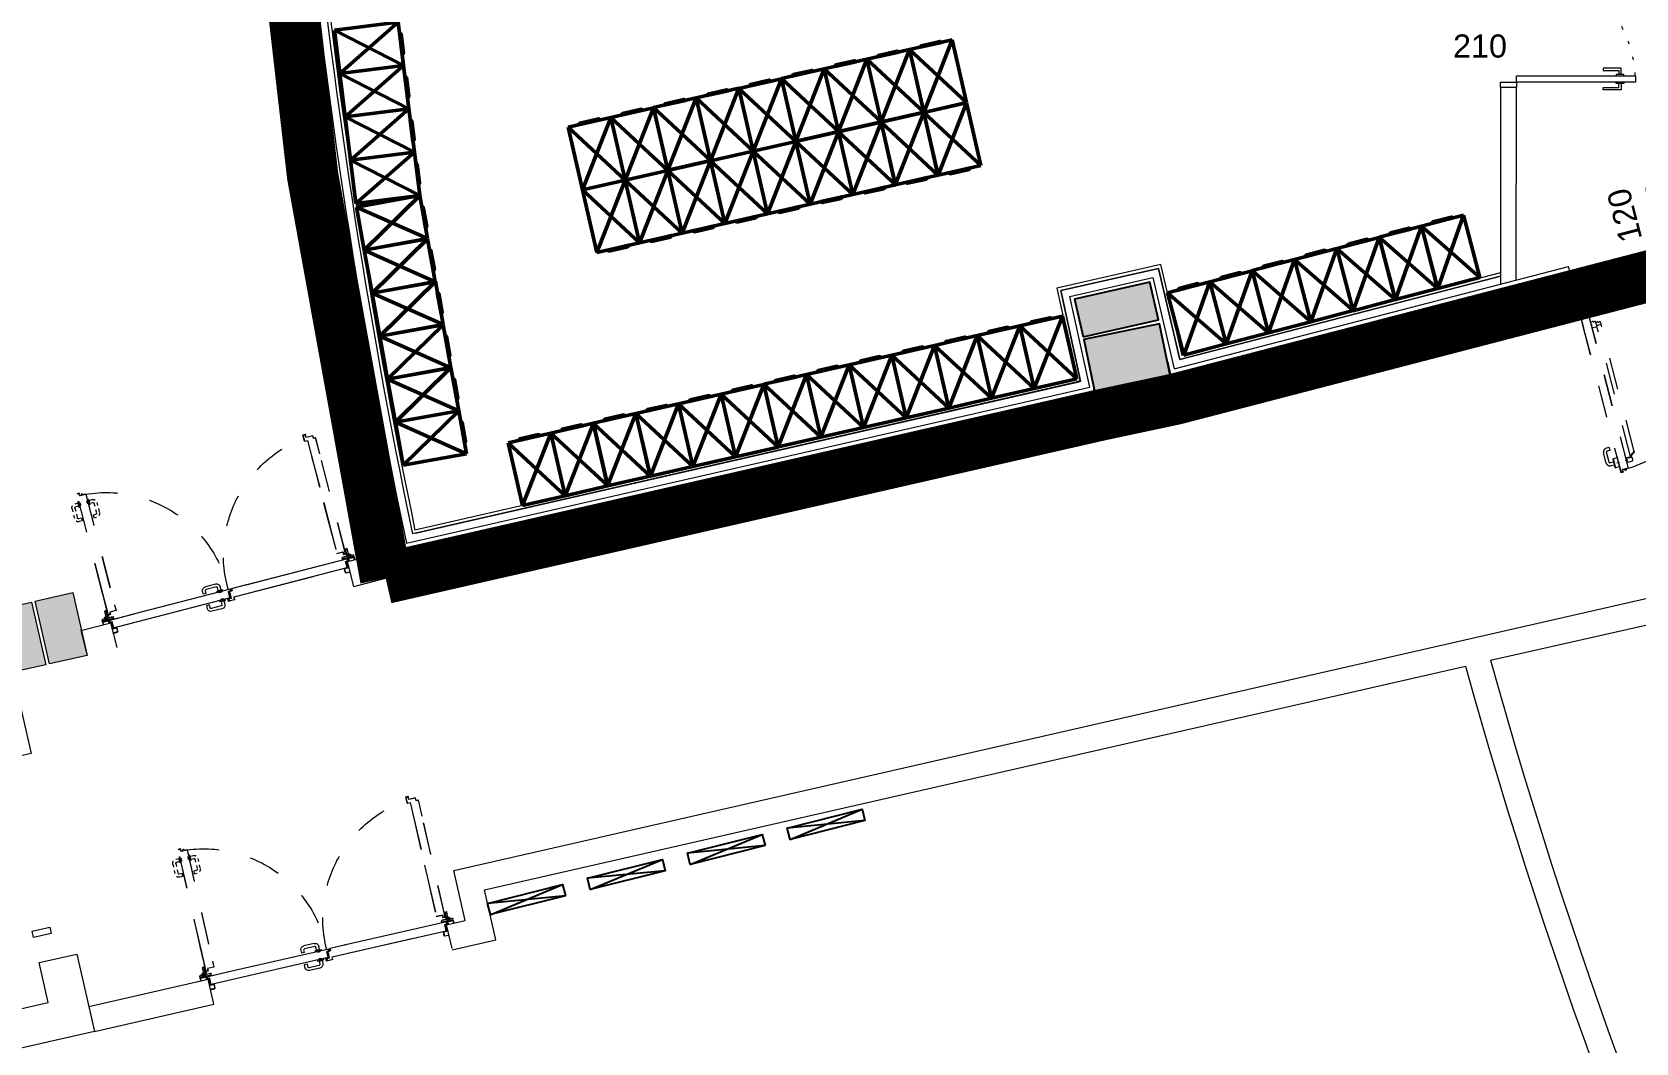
# Model space of a CAD drawing. Header units: centimetres. Extents: x 139057 to 200038, y 34824 to 80516.
# Drawn here: x 165506 to 166753, y 51335 to 52121 of the extents above; entities that cross this region are included whole.
import ezdxf

# ---------------------------------------------------------------- set-up
doc = ezdxf.new("R2010")
doc.units = ezdxf.units.CM
doc.header["$LTSCALE"] = 100
for name, pattern in [('HIDDEN', [0.5, 0.25, -0.25]), ('HIDDEN4', [0.125, 0.025, -0.1]), ('TRATTEGGIATA', [0.75, 0.5, -0.25]), ('TRATTO-PUNTO', [1, 0.5, -0.25, 0, -0.25])]:
    doc.linetypes.add(name, pattern=pattern)
doc.layers.get('0').update_dxf_attribs({"lineweight": 0})
for name, color, linetype, lineweight in [('410_STRUTTURE_001-AM_0', 7, 'Continuous', 0), ('430_TAVOLATI_001-AM_0', 3, 'Continuous', 0), ('439_TESTI_SERRAMENTI_001-AM_0', 11, 'Continuous', 0), ('441_SERRAMENTI_001-AM_0', 1, 'Continuous', 0), ('448_RAMPE_SCALE_ASCENS_001-AM_0', 216, 'Continuous', 0), ('560_LAY_OUT_ARREDI_001-AM_0', 150, 'Continuous', 50), ('660_LAY_OUT_ARREDI_001-AM_0', 150, 'Continuous', 50)]:
    doc.layers.add(name, color=color, linetype=linetype, lineweight=lineweight)
for name, color, linetype in [('_s_09_Perimetro_proprietà', 40, 'Continuous'), ('A-CAVEDI', 1, 'Continuous'), ('A-GRAFICA', 253, 'Continuous'), ('CN_010_STRUTTURA_PT_Pilastri', 7, 'Continuous'), ('CN_050_MURI_PT_Muri esistenti', 7, 'Continuous'), ('CN_050_MURI_PT_Pareti in cartongesso', 7, 'Continuous')]:
    doc.layers.add(name, color=color, linetype=linetype)
doc.styles.add('GENERATED_STYLE_1', font='arial.ttf')
doc.styles.get("Standard").update_dxf_attribs({"font": 'arial.ttf'})

# ---------------------------------------------------------------- blocks, each defined once
blk = doc.blocks.new('COPRITESTA1C')
for p, q in [((0, 0), (0, -10)), ((0, 0), (21, 0)), ((21, 0), (21, -15)), ((-1, -10), (-1, -20)), ((-1, -10), (0, -10)), ((-1, -20), (16, -20))]:
    blk.add_line(p, q)
at = {"linetype": 'TRATTEGGIATA', "ltscale": 10}
for p, q in [((19.5, 0), (19.5, -15)), ((-1, -18.5), (16, -18.5))]:
    blk.add_line(p, q, dxfattribs=at)
blk.add_arc((16, -15), 3.5, 270, 0, dxfattribs=at)
blk.add_arc((16, -15), 5, 270, 0)
blk = doc.blocks.new('COPRITESTA2C')
for p, q in [((0, 0), (44, 0)), ((0, 0), (0, -10)), ((44, 0), (44, -15)), ((-1, -10), (-1, -20)), ((-1, -10), (0, -10)), ((-1, -20), (39, -20))]:
    blk.add_line(p, q)
at = {"linetype": 'TRATTEGGIATA', "ltscale": 10}
for p, q in [((42.5, 0), (42.5, -15)), ((-1, -18.5), (39, -18.5))]:
    blk.add_line(p, q, dxfattribs=at)
blk.add_arc((39, -15), 5, 270, 0)
blk.add_arc((39, -15), 3.5, 270, 0, dxfattribs=at)
blk = doc.blocks.new('M09.2af_190')
at = {"linetype": 'Continuous', "ltscale": 10}
for p, q in [((-12, 0), (6, 0)), ((5, 84), (33, 84)), ((5, 82), (5, 84)), ((33, 82), (5, 82)), ((5, 6), (5, 47)), ((7, 2), (5, 5)), ((6, 47), (6, 6)), ((7, 6), (8, 3)), ((8, 50), (33, 50)), ((33, 48), (8, 48)), ((59, 45), (12, 45)), ((12, 45), (12, -4)), ((12, 45), (12, -4)), ((59, 45), (12, 45)), ((59, 45), (13, 45)), ((13, 45), (13, -5)), ((13, 45), (13, -5)), ((59, 45), (13, 45)), ((35, 51), (35, 80)), ((36, 80), (36, 51)), ((947, 45), (48, 45)), ((947, 45), (48, 45)), ((947, 45), (49, 45)), ((947, 45), (49, 45)), ((979, 68), (927, 68)), ((927, 68), (927, 48)), ((934, 48), (927, 48)), ((978, 68), (928, 68)), ((928, 68), (928, 49)), ((933, 49), (928, 49)), ((934, 54), (933, 54)), ((933, 54), (933, 49)), ((935, 62), (934, 62)), ((934, 50), (934, 62)), ((934, 54), (934, 48)), ((954, 50), (934, 50)), ((935, 51), (935, 62)), ((954, 51), (935, 51)), ((947, 45), (947, -5)), ((947, 45), (947, -4)), ((947, 45), (947, -4)), ((947, 45), (947, -5)), ((954, 20), (954, 51)), ((954, 21), (954, 50)), ((954, -3), (954, 14)), ((954, -3), (954, 14)), ((978, 68), (978, 45)), ((978, 45), (1614, 45)), ((979, 68), (979, 45)), ((979, 45), (1614, 45)), ((1104, 45), (1888, 45)), ((1104, 45), (1887, 45)), ((1864, 80), (1864, 51)), ((1865, 51), (1865, 80)), ((1895, 84), (1867, 84)), ((1867, 82), (1895, 82)), ((1867, 82), (1895, 82)), ((1892, 50), (1867, 50)), ((1867, 48), (1892, 48)), ((1887, 45), (1887, -5)), ((1888, 45), (1888, -4)), ((1894, 6), (1892, 3)), ((1893, 2), (1895, 5)), ((1894, 47), (1894, 6)), ((1912, 0), (1894, 0)), ((1895, 82), (1895, 84)), ((1895, 6), (1895, 47)), ((-59, -19), (-59, 0)), ((-59, 0), (-57, 0)), ((-57, 0), (-57, -19)), ((-56, -20), (-17, -20)), ((-17, -21), (-56, -21)), ((-15, -19), (-15, -3)), ((-14, -19), (-14, -3)), ((6, -2), (-12, -2)), ((-8, -3), (-8, -21)), ((-8, -3), (8, -3)), ((-8, -3), (8, -3)), ((-8, -3), (-8, -21)), ((-8, -21), (194, -21)), ((-8, -21), (194, -21)), ((-7, -4), (-7, -21)), ((-7, -4), (8, -4)), ((-7, -4), (8, -4)), ((-7, -4), (-7, -21)), ((-7, -21), (193, -21)), ((-7, -21), (193, -21)), ((-5, -4), (-5, -20)), ((12, -4), (-5, -4)), ((12, -4), (-5, -4)), ((-5, -4), (-5, -20)), ((-4, -20), (-5, -20)), ((-4, -20), (-5, -20)), ((-4, -5), (-4, -20)), ((13, -5), (-4, -5)), ((13, -5), (-4, -5)), ((-4, -5), (-4, -20)), ((8, -3), (8, -4)), ((8, -3), (8, -4)), ((159, -21), (967, -21)), ((159, -21), (967, -21)), ((159, -21), (967, -21)), ((159, -21), (967, -21)), ((964, -4), (947, -4)), ((964, -4), (947, -4)), ((964, -5), (947, -5)), ((964, -5), (947, -5)), ((952, -3), (967, -3)), ((952, -3), (952, -4)), ((952, -3), (952, -4)), ((952, -3), (967, -3)), ((952, -4), (967, -4)), ((952, -4), (967, -4)), ((975, -3), (954, -3)), ((974, -3), (954, -3)), ((964, -4), (964, -20)), ((964, -4), (964, -20)), ((964, -5), (964, -20)), ((964, -5), (964, -20)), ((964, -20), (964, -20)), ((964, -20), (964, -20)), ((967, -3), (967, -21)), ((967, -3), (967, -21)), ((967, -4), (967, -21)), ((967, -4), (967, -21)), ((974, -21), (974, -3)), ((1104, -21), (974, -21)), ((975, -21), (975, -3)), ((1103, -21), (975, -21)), ((1907, -21), (1089, -21)), ((1908, -21), (1090, -21)), ((1887, -5), (1904, -5)), ((1888, -4), (1905, -4)), ((1908, -3), (1893, -3)), ((1893, -3), (1893, -4)), ((1907, -4), (1893, -4)), ((1894, -2), (1912, -2)), ((1904, -5), (1904, -20)), ((1905, -4), (1905, -20)), ((1907, -4), (1907, -21)), ((1908, -3), (1908, -21)), ((1914, -19), (1914, -3)), ((1915, -19), (1915, -3)), ((1956, -20), (1917, -20)), ((1917, -21), (1956, -21)), ((1959, 0), (1957, 0)), ((1957, 0), (1957, -19)), ((1959, -19), (1959, 0))]:
    blk.add_line(p, q, dxfattribs=at)
at = {"linetype": 'Continuous'}
for p, q in [((0, 0), (0, 2)), ((753, 58), (753, 81)), ((753, 58), (753, 81)), ((776, 58), (753, 58)), ((776, 58), (753, 58)), ((776, 58), (776, 81)), ((776, 58), (776, 81)), ((865, 111), (783, 111)), ((865, 111), (783, 111)), ((865, 88), (783, 88)), ((865, 88), (783, 88)), ((861, 45), (861, 52)), ((861, 45), (861, 52)), ((861, 45), (862, 45)), ((861, 45), (862, 45)), ((862, 45), (862, 52)), ((862, 45), (862, 52)), ((863, 54), (904, 54)), ((863, 54), (904, 54)), ((863, 53), (904, 53)), ((863, 53), (904, 53)), ((895, 47), (871, 47)), ((871, 47), (871, 46)), ((871, 47), (871, 46)), ((895, 47), (871, 47)), ((895, 46), (871, 46)), ((895, 46), (871, 46)), ((895, 45), (871, 45)), ((871, 45), (871, 44)), ((871, 45), (871, 44)), ((895, 45), (871, 45)), ((895, 44), (871, 44)), ((895, 44), (871, 44)), ((872, 56), (872, 81)), ((872, 56), (872, 81)), ((894, 44), (872, 44)), ((872, 44), (872, 43)), ((872, 44), (872, 43)), ((894, 44), (872, 44)), ((894, 43), (872, 43)), ((894, 43), (872, 43)), ((893, 55), (873, 55)), ((873, 55), (894, 55)), ((873, 55), (894, 55)), ((893, 55), (873, 55)), ((893, 42), (874, 42)), ((874, 42), (874, 40)), ((874, 42), (874, 40)), ((893, 42), (874, 42)), ((875, 55), (875, 42)), ((875, 55), (875, 42)), ((892, 39), (875, 39)), ((892, 39), (875, 39)), ((891, 55), (891, 42)), ((891, 55), (891, 42)), ((893, 42), (893, 40)), ((893, 42), (893, 40)), ((894, 44), (894, 43)), ((894, 44), (894, 43)), ((895, 56), (895, 81)), ((895, 56), (895, 81)), ((895, 47), (895, 46)), ((895, 47), (895, 46)), ((895, 45), (895, 44)), ((895, 45), (895, 44)), ((905, 45), (905, 52)), ((905, 45), (905, 52)), ((905, 45), (906, 45)), ((905, 45), (906, 45)), ((906, 45), (906, 52)), ((906, 45), (906, 52)), ((948, 31), (947, 31)), ((948, 31), (947, 31)), ((948, 7), (947, 7)), ((948, 7), (947, 7)), ((948, 31), (948, 7)), ((948, 31), (948, 31)), ((948, 31), (948, 31)), ((948, 31), (948, 7)), ((948, 27), (958, 17)), ((948, 27), (948, 27)), ((948, 27), (948, 27)), ((948, 27), (958, 17)), ((948, 17), (959, 17)), ((948, 17), (959, 17)), ((948, 14), (959, 14)), ((948, 14), (959, 14)), ((959, 17), (959, 14)), ((959, 17), (959, 14)), ((-24, -44), (-26, -44)), ((-25, -45), (-25, -42)), ((-25, -45), (-25, -42)), ((776, -34), (753, -34)), ((753, -34), (753, -57)), ((753, -34), (753, -57)), ((776, -34), (753, -34)), ((776, -34), (776, -57)), ((776, -34), (776, -57)), ((865, -64), (783, -64)), ((865, -64), (783, -64)), ((865, -87), (783, -87)), ((865, -87), (783, -87)), ((861, -21), (861, -28)), ((861, -21), (862, -21)), ((861, -21), (862, -21)), ((861, -21), (861, -28)), ((862, -21), (862, -28)), ((862, -21), (862, -28)), ((863, -29), (904, -29)), ((863, -29), (904, -29)), ((863, -30), (904, -30)), ((863, -30), (904, -30)), ((895, -20), (871, -20)), ((871, -21), (871, -20)), ((871, -21), (871, -20)), ((895, -20), (871, -20)), ((895, -21), (871, -21)), ((895, -21), (871, -21)), ((895, -22), (871, -22)), ((871, -23), (871, -22)), ((871, -23), (871, -22)), ((895, -22), (871, -22)), ((895, -23), (871, -23)), ((895, -23), (871, -23)), ((894, -19), (872, -19)), ((872, -20), (872, -19)), ((872, -20), (872, -19)), ((894, -19), (872, -19)), ((894, -20), (872, -20)), ((894, -20), (872, -20)), ((872, -32), (872, -57)), ((872, -32), (872, -57)), ((893, -31), (873, -31)), ((873, -31), (894, -31)), ((873, -31), (894, -31)), ((893, -31), (873, -31)), ((874, -19), (874, -16)), ((874, -19), (874, -16)), ((893, -19), (874, -19)), ((893, -19), (874, -19)), ((892, -15), (875, -15)), ((892, -15), (875, -15)), ((875, -31), (875, -19)), ((875, -31), (875, -19)), ((891, -31), (891, -19)), ((891, -31), (891, -19)), ((893, -19), (893, -16)), ((893, -19), (893, -16)), ((894, -20), (894, -19)), ((894, -20), (894, -19)), ((895, -21), (895, -20)), ((895, -21), (895, -20)), ((895, -23), (895, -22)), ((895, -23), (895, -22)), ((895, -32), (895, -57)), ((895, -32), (895, -57)), ((905, -21), (905, -28)), ((905, -21), (906, -21)), ((905, -21), (906, -21)), ((905, -21), (905, -28)), ((906, -21), (906, -28)), ((906, -21), (906, -28)), ((1924, -44), (1926, -44)), ((1925, -45), (1925, -42))]:
    blk.add_line(p, q, dxfattribs=at)
at = {"ltscale": 10}
for p, q in [((0, 1), (0, 0)), ((1900, 1), (1900, 0)), ((-1, 0), (0, 0))]:
    blk.add_line(p, q, dxfattribs=at)
at = {"linetype": 'TRATTO-PUNTO'}
for p, q in [((883, 35), (883, 55)), ((883, 35), (883, 55)), ((883, 35), (883, 55)), ((883, 35), (883, 55)), ((883, 38), (883, 53)), ((883, 38), (883, 53)), ((883, 38), (883, 53)), ((883, 38), (883, 53)), ((883, 38), (883, 53)), ((883, 38), (883, 53)), ((883, 38), (883, 53)), ((883, 38), (883, 53)), ((883, -31), (883, -11)), ((883, -31), (883, -11)), ((883, -31), (883, -11)), ((883, -31), (883, -11)), ((883, -14), (883, -29)), ((883, -14), (883, -29)), ((883, -14), (883, -29)), ((883, -14), (883, -29))]:
    blk.add_line(p, q, dxfattribs=at)
for p, q in [((947, 42), (947, -1)), ((947, 42), (947, -1)), ((-37, -22), (-55, -22)), ((-55, -25), (-55, -22)), ((-37, -25), (-55, -25)), ((-37, -25), (-53, -25)), ((-53, -25), (-53, -28)), ((-38, -28), (-53, -28)), ((-36, -32), (-38, -28)), ((-33, -32), (-36, -26)), ((-34, -31), (-36, -26)), ((-34, -31), (-36, -26)), ((-30, -31), (-33, -24)), ((-20, -31), (-16, -24)), ((-20, -31), (-16, -24)), ((-17, -32), (-14, -26)), ((-17, -34), (-14, -26)), ((-17, -32), (-14, -26)), ((-17, -32), (-14, -26)), ((-17, -34), (-14, -26)), ((-17, -32), (-14, -26)), ((-15, -36), (-11, -28)), ((-15, -36), (-11, -28)), ((-13, -22), (30, -22)), ((-13, -22), (30, -22)), ((-13, -25), (28, -25)), ((-13, -25), (30, -25)), ((-13, -25), (30, -25)), ((-13, -25), (28, -25)), ((-11, -28), (28, -28)), ((-11, -28), (28, -28)), ((28, -25), (28, -28)), ((28, -25), (28, -28)), ((30, -25), (30, -22)), ((30, -25), (30, -22)), ((1913, -22), (1870, -22)), ((1872, -25), (1872, -22)), ((1913, -25), (1872, -25)), ((1913, -25), (1872, -25)), ((1872, -25), (1872, -28)), ((1912, -28), (1872, -28)), ((1913, -49), (1906, -52)), ((1915, -51), (1907, -55)), ((1914, -51), (1907, -55)), ((1914, -52), (1907, -55)), ((1917, -53), (1910, -57)), ((1915, -36), (1912, -28)), ((1917, -32), (1914, -26)), ((1918, -34), (1914, -26)), ((1917, -32), (1914, -26)), ((1920, -31), (1917, -24)), ((1930, -31), (1934, -24)), ((1933, -32), (1936, -26)), ((1934, -31), (1936, -26)), ((1934, -31), (1936, -26)), ((1937, -22), (1956, -22)), ((1937, -25), (1956, -25)), ((1937, -25), (1954, -25)), ((1937, -32), (1939, -28)), ((1939, -28), (1954, -28)), ((1954, -25), (1954, -28)), ((1956, -25), (1956, -22))]:
    blk.add_line(p, q)
at = {"linetype": 'HIDDEN', "ltscale": 10}
for p, q in [((-17, -53), (-10, -57)), ((-15, -51), (-7, -55)), ((-14, -51), (-7, -55)), ((-13, -52), (-7, -55)), ((-12, -49), (-6, -52)), ((-10, -57), (-10, -97)), ((-7, -97), (-10, -97)), ((-7, -56), (-7, -97)), ((-6, -56), (-6, -99)), ((-6, -99), (-3, -99)), ((-3, -56), (-3, -99)), ((15, -61), (-3, -61)), ((-3, -61), (-3, -262)), ((14, -62), (-2, -62)), ((-2, -62), (-2, -262)), ((14, -64), (-1, -64)), ((-1, -64), (-1, -64)), ((14, -64), (-1, -64)), ((14, -62), (14, -76)), ((14, -81), (14, -64)), ((14, -82), (14, -64)), ((15, -76), (14, -76)), ((64, -81), (14, -81)), ((63, -82), (14, -82)), ((15, -61), (15, -76)), ((63, -128), (63, -82)), ((63, -1015), (63, -117)), ((64, -127), (64, -81)), ((64, -1016), (64, -117)), ((1836, -865), (1836, -81)), ((1836, -81), (1886, -81)), ((1837, -864), (1837, -82)), ((1837, -82), (1887, -82)), ((1885, -61), (1903, -61)), ((1885, -61), (1885, -76)), ((1885, -76), (1886, -76)), ((1886, -62), (1902, -62)), ((1886, -62), (1886, -76)), ((1886, -64), (1902, -64)), ((1886, -81), (1886, -64)), ((1887, -64), (1902, -64)), ((1887, -82), (1887, -64)), ((1902, -62), (1902, -879)), ((1903, -61), (1903, -879)), ((1904, -56), (1904, -99)), ((1907, -97), (1904, -97)), ((1907, -56), (1907, -97)), ((1907, -56), (1907, -97)), ((1907, -97), (1910, -97)), ((1910, -57), (1910, -97)), ((-3, -228), (-3, -1036)), ((-2, -227), (-2, -1035)), ((1836, -989), (1836, -355)), ((1837, -990), (1837, -355)), ((1902, -865), (1902, -993)), ((1903, -865), (1903, -994)), ((1813, -989), (1836, -989)), ((1813, -989), (1813, -1041)), ((1814, -990), (1837, -990)), ((1814, -990), (1814, -1041)), ((1902, -993), (1884, -993)), ((1884, -993), (1884, -1014)), ((1903, -994), (1885, -994)), ((1885, -994), (1885, -1015)), ((15, -1036), (-3, -1036)), ((14, -1035), (-2, -1035)), ((-1, -1033), (-1, -1032)), ((14, -1032), (-1, -1032)), ((14, -1033), (-1, -1033)), ((63, -1015), (14, -1015)), ((14, -1032), (14, -1015)), ((64, -1016), (14, -1016)), ((14, -1033), (14, -1016)), ((15, -1020), (14, -1020)), ((14, -1020), (14, -1035)), ((15, -1020), (15, -1036)), ((1813, -1041), (1833, -1041)), ((1814, -1041), (1833, -1041)), ((1832, -1034), (1820, -1034)), ((1831, -1034), (1820, -1034)), ((1820, -1034), (1820, -1034)), ((1828, -1034), (1833, -1034)), ((1828, -1034), (1828, -1035)), ((1828, -1035), (1833, -1035)), ((1831, -1014), (1831, -1034)), ((1884, -1014), (1831, -1014)), ((1885, -1015), (1832, -1015)), ((1832, -1015), (1832, -1034)), ((1833, -1034), (1833, -1041)), ((1833, -1035), (1833, -1041))]:
    blk.add_line(p, q, dxfattribs=at)
at = {"linetype": 'HIDDEN'}
for p, q in [((-69, -933), (-69, -852)), ((-46, -933), (-46, -852)), ((-16, -822), (-39, -822)), ((-16, -845), (-39, -845)), ((-16, -845), (-16, -822)), ((77, -822), (100, -822)), ((77, -845), (77, -822)), ((77, -845), (100, -845)), ((107, -933), (107, -852)), ((130, -933), (130, -852)), ((-13, -940), (-39, -940)), ((-13, -963), (-39, -963)), ((-13, -952), (7, -952)), ((-13, -952), (7, -952)), ((-12, -931), (-12, -972)), ((-12, -941), (-12, -962)), ((-12, -962), (-12, -942)), ((-12, -944), (0, -944)), ((-12, -960), (0, -960)), ((-11, -931), (-11, -972)), ((-3, -929), (-10, -929)), ((-3, -931), (-10, -931)), ((4, -952), (-10, -952)), ((5, -952), (-10, -952)), ((-3, -973), (-10, -973)), ((-3, -974), (-10, -974)), ((-4, -940), (-3, -940)), ((-4, -964), (-4, -940)), ((-4, -964), (-3, -964)), ((-3, -929), (-3, -931)), ((-3, -940), (-2, -940)), ((-3, -964), (-3, -940)), ((-3, -964), (-3, -940)), ((-3, -964), (-2, -964)), ((-3, -973), (-3, -974)), ((-2, -964), (-2, -940)), ((-1, -941), (0, -941)), ((-1, -963), (-1, -941)), ((-1, -963), (0, -963)), ((0, -963), (0, -941)), ((0, -942), (2, -942)), ((0, -961), (0, -942)), ((0, -961), (2, -961)), ((3, -960), (3, -943)), ((54, -952), (74, -952)), ((54, -952), (74, -952)), ((57, -952), (72, -952)), ((57, -952), (72, -952)), ((57, -952), (72, -952)), ((57, -952), (72, -952)), ((58, -960), (58, -943)), ((61, -942), (59, -942)), ((61, -961), (59, -961)), ((62, -941), (61, -941)), ((61, -963), (61, -941)), ((61, -961), (61, -942)), ((74, -944), (61, -944)), ((74, -960), (61, -960)), ((62, -963), (61, -963)), ((62, -963), (62, -941)), ((64, -940), (63, -940)), ((63, -964), (63, -940)), ((64, -964), (63, -964)), ((64, -929), (64, -931)), ((64, -929), (71, -929)), ((64, -931), (71, -931)), ((65, -940), (64, -940)), ((64, -964), (64, -940)), ((64, -964), (64, -940)), ((65, -964), (64, -964)), ((64, -973), (64, -974)), ((64, -973), (71, -973)), ((64, -974), (71, -974)), ((65, -964), (65, -940)), ((72, -931), (72, -972)), ((73, -931), (73, -972)), ((73, -962), (73, -942)), ((74, -941), (74, -962)), ((75, -940), (100, -940)), ((75, -963), (100, -963)), ((61, -1015), (18, -1015)), ((26, -1016), (26, -1016)), ((50, -1016), (26, -1016)), ((32, -1016), (32, -1027)), ((35, -1027), (32, -1027)), ((46, -1016), (35, -1026)), ((35, -1016), (35, -1027)), ((46, -1016), (46, -1016)), ((50, -1016), (50, -1016)), ((50, -1016), (50, -1016))]:
    blk.add_line(p, q, dxfattribs=at)
for centre, radius in [((-25, -44), 9), ((-25, -44), 7.25), ((-25, -44), 7.5), ((1925, -44), 9), ((1925, -44), 7.5), ((1925, -44), 7.25)]:
    blk.add_circle(centre, radius)
at = {"linetype": 'Continuous', "ltscale": 10}
for centre, radius, start, end in [((8, 47), 3, 90, 180), ((8, 6), 3, 180, 215), ((8, 47), 1.5, 90, 180), ((8, 6), 1.5, 180, 215), ((6, 1), 3, 270, 35), ((6, 1), 1.5, 270, 35), ((33, 80), 3, 360, 90), ((33, 80), 1.5, 0, 90), ((33, 51), 1.5, 270, 360), ((33, 51), 3, 270, 0), ((1867, 80), 3, 90, 180), ((1867, 51), 3, 180, 270), ((1867, 80), 1.5, 90, 180), ((1867, 51), 1.5, 180, 270), ((1894, 1), 3, 145, 270), ((1892, 47), 3, 0, 90), ((1892, 47), 1.5, 0, 90), ((1894, 1), 1.5, 145, 270), ((1892, 6), 1.5, 325, 0), ((1892, 6), 3, 325, 0), ((-56, -19), 3, 180, 270), ((-56, -19), 1.5, 180, 270), ((-17, -19), 3, 270, 0), ((-17, -19), 1.5, 270, 0), ((-12, -3), 3, 90, 180), ((-12, -3), 1.5, 90, 180), ((1912, -3), 3, 0, 90), ((1912, -3), 1.5, 0, 90), ((1917, -19), 3, 180, 270), ((1917, -19), 1.5, 180, 270), ((1956, -19), 1.5, 270, 0), ((1956, -19), 3, 270, 360)]:
    blk.add_arc(centre, radius, start, end, dxfattribs=at)
at = {"linetype": 'Continuous'}
for centre, radius, start, end in [((783, 81), 30, 90, 180), ((783, 81), 30, 90, 180), ((783, 81), 7, 90, 180), ((783, 81), 7, 90, 180), ((863, 52), 2, 90, 180), ((863, 52), 2, 90, 180), ((863, 52), 0.8, 90, 180), ((863, 52), 0.8, 90, 180), ((865, 81), 30, 0, 90), ((865, 81), 30, 0, 90), ((865, 81), 7, 0, 90), ((865, 81), 7, 0, 90), ((873, 56), 1, 180, 270), ((873, 56), 1, 180, 270), ((875, 40), 1, 180, 270), ((875, 40), 1, 180, 270), ((892, 40), 1, 270, 0), ((892, 40), 1, 270, 0), ((894, 56), 1, 270, 0), ((894, 56), 1, 270, 0), ((904, 52), 2, 0, 90), ((904, 52), 2, 0, 90), ((904, 52), 0.8, 0, 90), ((904, 52), 0.8, 0, 90), ((783, -57), 30, 180, 270), ((783, -57), 30, 180, 270), ((783, -57), 7, 180, 270), ((783, -57), 7, 180, 270), ((863, -28), 2, 180, 270), ((863, -28), 2, 180, 270), ((863, -28), 0.8, 180, 270), ((863, -28), 0.8, 180, 270), ((865, -57), 30, 270, 0), ((865, -57), 7, 270, 0), ((865, -57), 7, 270, 0), ((865, -57), 30, 270, 0), ((873, -32), 1, 90, 180), ((873, -32), 1, 90, 180), ((875, -16), 1, 90, 180), ((875, -16), 1, 90, 180), ((892, -16), 1, 0, 90), ((892, -16), 1, 0, 90), ((894, -32), 1, 0, 90), ((894, -32), 1, 0, 90), ((904, -28), 0.8, 270, 0), ((904, -28), 2, 270, 0), ((904, -28), 2, 270, 0), ((904, -28), 0.8, 270, 0)]:
    blk.add_arc(centre, radius, start, end, dxfattribs=at)
for centre, radius, start, end in [((-37, -26), 4, 25.7983, 90), ((-37, -26), 1, 25.7983, 90), ((-37, -26), 0.8, 25.7983, 90), ((-25, -44), 12.5, 156.6025, 108.12), ((-44, -35), 8, 336.6025, 25.7983), ((-44, -35), 11, 336.6025, 25.7983), ((-25, -44), 9.5, 156.6025, 108.12), ((-29, -31), 4, 205.7983, 288.12), ((-29, -31), 1, 205.7983, 288.12), ((-21, -31), 1, 251.88, 334.2017), ((-21, -31), 1, 251.88, 334.2017), ((-21, -31), 4, 318.9946, 334.2017), ((-21, -31), 4, 318.9946, 334.2017), ((-13, -26), 4, 90, 154.2017), ((-13, -26), 4, 90, 154.2017), ((-13, -26), 1, 90, 154.2017), ((-13, -26), 0.8, 90, 154.2017), ((-13, -26), 0.8, 90, 154.2017), ((-13, -26), 1, 90, 154.2017), ((1908, -56), 4, 115.7983, 180), ((1908, -56), 1, 115.7983, 180), ((1908, -56), 0.8, 115.7983, 180), ((1913, -26), 4, 25.7983, 90), ((1913, -26), 0.8, 25.7983, 90), ((1913, -26), 1, 25.7983, 90), ((1925, -44), 12.5, 71.88, 23.3975), ((1925, -44), 9.5, 71.88, 23.3975), ((1921, -31), 4, 205.7983, 221.0054), ((1921, -31), 1, 205.7983, 288.12), ((1929, -31), 4, 251.88, 334.2017), ((1929, -31), 1, 251.88, 334.2017), ((1944, -35), 11, 154.2017, 203.3975), ((1937, -26), 4, 90, 154.2017), ((1937, -26), 0.8, 90, 154.2017), ((1937, -26), 1, 90, 154.2017), ((1944, -35), 8, 154.2017, 203.3975)]:
    blk.add_arc(centre, radius, start, end)
at = {"linetype": 'HIDDEN', "ltscale": 10}
for centre, radius, start, end in [((-12, -48), 4, 228.9946, 244.2017), ((-12, -48), 1, 161.88, 244.2017), ((-7, -56), 0.8, 0, 64.2017), ((-7, -56), 1, 0, 64.2017), ((-7, -56), 4, 0, 64.2017), ((-25, -44), 976, 275.2312, 1.292), ((1925, -44), 976, 178.7075, 264.5472)]:
    blk.add_arc(centre, radius, start, end, dxfattribs=at)
at = {"linetype": 'HIDDEN'}
for centre, radius, start, end in [((-39, -852), 30, 90, 180), ((-39, -852), 7, 90, 180), ((100, -852), 30, 0, 90), ((100, -852), 7, 0, 90), ((-39, -933), 30, 180, 270), ((-39, -933), 7, 180, 270), ((-13, -941), 1, 0, 90), ((-13, -962), 1, 270, 0), ((-10, -931), 2, 90, 180), ((-10, -972), 2, 180, 270), ((-10, -931), 0.8, 90, 180), ((-10, -972), 0.8, 180, 270), ((2, -943), 1, 0, 90), ((2, -960), 1, 270, 0), ((59, -943), 1, 90, 180), ((59, -960), 1, 180, 270), ((71, -931), 2, 0, 90), ((71, -931), 0.8, 0, 90), ((71, -972), 2, 270, 0), ((71, -972), 0.8, 270, 0), ((75, -941), 1, 90, 180), ((75, -962), 1, 180, 270), ((100, -933), 7, 270, 0), ((100, -933), 30, 270, 0)]:
    blk.add_arc(centre, radius, start, end, dxfattribs=at)
at = {"linetype": 'Continuous', "ltscale": 10, "xscale": -1}
for name, p in [('COPRITESTA1C', (-38, -21)), ('COPRITESTA2C', (1913, -22))]:
    blk.add_blockref(name, p, dxfattribs=at)
at = {"linetype": 'HIDDEN', "ltscale": 10, "rotation": 270}
blk.add_blockref('COPRITESTA2C', (-3, -56), dxfattribs=at)
at = {"linetype": 'Continuous', "ltscale": 10}
for name, p in [('COPRITESTA2C', (-12, -22)), ('COPRITESTA2C', (-12, -22)), ('COPRITESTA1C', (1938, -21))]:
    blk.add_blockref(name, p, dxfattribs=at)
at = {"linetype": 'HIDDEN', "ltscale": 10, "xscale": -1, "rotation": 90}
blk.add_blockref('COPRITESTA2C', (1904, -56), dxfattribs=at)
blk = doc.blocks.new('M10.1af_135')
at = {"linetype": 'Continuous', "ltscale": 10}
for p, q in [((-12, 0), (6, 0)), ((5, 84), (33, 84)), ((5, 82), (5, 84)), ((33, 82), (5, 82)), ((5, 6), (5, 47)), ((7, 2), (5, 5)), ((6, 47), (6, 6)), ((7, 6), (8, 3)), ((8, 50), (33, 50)), ((33, 48), (8, 48)), ((59, 46), (12, 46)), ((12, 46), (12, -4)), ((59, 45), (13, 45)), ((13, 45), (13, -5)), ((35, 51), (35, 80)), ((36, 80), (36, 51)), ((1338, 46), (48, 46)), ((1337, 45), (49, 45)), ((1314, 80), (1314, 51)), ((1315, 51), (1315, 80)), ((1345, 84), (1317, 84)), ((1317, 82), (1345, 82)), ((1317, 82), (1345, 82)), ((1342, 50), (1317, 50)), ((1317, 48), (1342, 48)), ((1337, 45), (1337, -5)), ((1338, 46), (1338, -4)), ((1343, 6), (1342, 3)), ((1343, 2), (1345, 5)), ((1344, 47), (1344, 6)), ((1362, 0), (1344, 0)), ((1345, 82), (1345, 84)), ((1345, 6), (1345, 47)), ((1363, 0), (1362, 0)), ((-59, -19), (-59, 0)), ((-59, 0), (-57, 0)), ((-57, 0), (-57, -19)), ((-56, -20), (-17, -20)), ((-17, -21), (-56, -21)), ((-15, -19), (-15, -3)), ((-14, -19), (-14, -3)), ((6, -2), (-12, -2)), ((-8, -3), (-8, -21)), ((-8, -3), (8, -3)), ((-8, -21), (194, -21)), ((-7, -4), (-7, -21)), ((-7, -4), (8, -4)), ((-7, -21), (193, -21)), ((-5, -4), (-5, -20)), ((12, -4), (-5, -4)), ((-4, -20), (-5, -20)), ((-4, -5), (-4, -20)), ((13, -5), (-4, -5)), ((15, -61), (-3, -61)), ((14, -62), (-2, -62)), ((14, -64), (-1, -64)), ((-1, -64), (-1, -64)), ((14, -64), (-1, -64)), ((8, -3), (8, -4)), ((159, -21), (1358, -21)), ((159, -21), (1357, -21)), ((1354, -5), (1337, -5)), ((1355, -4), (1338, -4)), ((1342, -3), (1358, -3)), ((1342, -3), (1342, -4)), ((1342, -4), (1357, -4)), ((1344, -2), (1362, -2)), ((1354, -5), (1354, -20)), ((1355, -20), (1354, -20)), ((1355, -4), (1355, -20)), ((1357, -4), (1357, -21)), ((1358, -3), (1358, -21)), ((1364, -19), (1364, -3)), ((1365, -19), (1365, -3)), ((1406, -20), (1367, -20)), ((1367, -21), (1406, -21)), ((1409, 0), (1407, 0)), ((1407, 0), (1407, -19)), ((1409, -19), (1409, 0))]:
    blk.add_line(p, q, dxfattribs=at)
at = {"ltscale": 10}
for p, q in [((-1, 0), (0, 0)), ((0, 1), (0, 0)), ((1256, 46), (1291, 46)), ((1350, 1), (1350, 0)), ((1351, 0), (1350, 0)), ((1238, -21), (1238, -51)), ((1238, -21), (1310, -21)), ((1238, -21), (1310, -21)), ((1238, -51), (1310, -51)), ((1243, -56), (1305, -56)), ((1310, -21), (1310, -51))]:
    blk.add_line(p, q, dxfattribs=at)
at = {"linetype": 'Continuous'}
for p, q in [((61, 46), (166, 46)), ((162, 45), (162, 58)), ((211, 45), (162, 45)), ((163, 62), (166, 66)), ((167, 69), (167, 74)), ((175, 84), (175, 95)), ((176, 98), (179, 102)), ((201, 84), (177, 84)), ((180, 106), (180, 110)), ((200, 120), (190, 120)), ((200, 84), (200, 120)), ((1222, 120), (200, 119)), ((200, 119), (200, 120)), ((201, 84), (201, 85)), ((211, 85), (201, 85)), ((211, 45), (211, 85)), ((1254, 84), (211, 83)), ((1292, 46), (211, 45)), ((1229, 121), (1222, 121)), ((1222, 120), (1222, 121)), ((1246, 87), (1222, 120)), ((1252, 87), (1229, 121)), ((1246, 84), (1246, 87)), ((1252, 84), (1252, 87)), ((1254, 46), (1254, 87)), ((1257, 89), (1256, 89)), ((1258, 46), (1259, 88)), ((1292, 46), (1290, 88)), ((1338, 31), (1338, 7)), ((1338, 31), (1338, 31)), ((1338, 31), (1338, 31)), ((1338, 27), (1348, 17)), ((1338, 27), (1338, 27)), ((1338, 17), (1349, 17)), ((1338, 14), (1349, 14)), ((1338, 7), (1338, 7)), ((1349, 17), (1349, 14)), ((-24, -44), (-26, -44)), ((-25, -45), (-25, -42)), ((-25, -45), (-25, -42)), ((1167, -60), (1144, -60)), ((1144, -60), (1144, -83)), ((1167, -60), (1167, -83)), ((1255, -90), (1174, -90)), ((1255, -113), (1174, -113)), ((1262, -57), (1262, -83)), ((1263, -56), (1284, -56)), ((1285, -57), (1285, -83))]:
    blk.add_line(p, q, dxfattribs=at)
at = {"linetype": 'TRATTO-PUNTO'}
for p, q in [((187, 39), (187, 51)), ((1274, 36), (1274, 56)), ((1274, -31), (1274, -11))]:
    blk.add_line(p, q, dxfattribs=at)
for p, q in [((1337, 42), (1337, -1)), ((-37, -22), (-55, -22)), ((-55, -25), (-55, -22)), ((-37, -25), (-55, -25)), ((-37, -25), (-53, -25)), ((-53, -25), (-53, -28)), ((-38, -28), (-53, -28)), ((-36, -32), (-38, -28)), ((-33, -32), (-36, -26)), ((-34, -31), (-36, -26)), ((-34, -31), (-36, -26)), ((-30, -31), (-33, -24)), ((-20, -31), (-16, -24)), ((-17, -32), (-14, -26)), ((-17, -34), (-14, -26)), ((-17, -32), (-14, -26)), ((-15, -36), (-11, -28)), ((-13, -22), (30, -22)), ((-13, -25), (28, -25)), ((-13, -25), (30, -25)), ((-11, -28), (28, -28)), ((28, -25), (28, -28)), ((30, -25), (30, -22))]:
    blk.add_line(p, q)
at = {"linetype": 'HIDDEN', "ltscale": 10}
for p, q in [((-17, -53), (-10, -57)), ((-15, -51), (-7, -55)), ((-14, -51), (-7, -55)), ((-13, -52), (-7, -55)), ((-12, -49), (-6, -52)), ((-10, -57), (-10, -97)), ((-7, -97), (-10, -97)), ((-7, -56), (-7, -97)), ((-6, -56), (-6, -99)), ((-6, -99), (-3, -99)), ((-3, -56), (-3, -99)), ((-3, -61), (-3, -262)), ((-2, -62), (-2, -262)), ((14, -62), (14, -76)), ((14, -81), (14, -64)), ((14, -82), (14, -64)), ((15, -76), (14, -76)), ((64, -81), (14, -81)), ((63, -82), (14, -82)), ((15, -61), (15, -76)), ((63, -128), (63, -82)), ((63, -1405), (63, -117)), ((64, -127), (64, -81)), ((64, -1406), (64, -117)), ((-3, -228), (-3, -1426)), ((-2, -227), (-2, -1425)), ((64, -279), (64, -230)), ((64, -230), (77, -230)), ((81, -231), (84, -234)), ((88, -235), (93, -235)), ((102, -243), (114, -243)), ((103, -269), (103, -245)), ((117, -244), (121, -247)), ((124, -248), (129, -248)), ((58, -255), (69, -255)), ((64, -279), (104, -279)), ((102, -1322), (102, -279)), ((103, -269), (104, -269)), ((103, -269), (139, -269)), ((104, -279), (104, -269)), ((138, -269), (139, -269)), ((138, -1290), (138, -269)), ((139, -269), (139, -258)), ((-94, -1324), (-94, -1242)), ((-71, -1324), (-71, -1242)), ((-41, -1212), (-64, -1212)), ((-41, -1235), (-64, -1235)), ((-41, -1235), (-41, -1212)), ((-39, -1331), (-64, -1331)), ((-39, -1354), (-64, -1354)), ((-38, -1311), (-38, -1373)), ((-38, -1332), (-38, -1353)), ((-33, -1306), (-33, -1378)), ((-3, -1306), (-33, -1306)), ((-13, -1342), (7, -1342)), ((-3, -1306), (-3, -1378)), ((-3, -1306), (-3, -1378)), ((54, -1342), (74, -1342)), ((64, -1322), (105, -1322)), ((64, -1325), (64, -1360)), ((64, -1326), (107, -1328)), ((64, -1360), (107, -1358)), ((102, -1314), (105, -1314)), ((102, -1320), (105, -1320)), ((105, -1314), (138, -1290)), ((105, -1320), (139, -1297)), ((107, -1326), (107, -1324)), ((138, -1290), (139, -1290)), ((139, -1297), (139, -1290)), ((-3, -1378), (-33, -1378)), ((15, -1426), (-3, -1426)), ((14, -1425), (-2, -1425)), ((-1, -1423), (-1, -1422)), ((14, -1422), (-1, -1422)), ((14, -1423), (-1, -1423)), ((63, -1405), (14, -1405)), ((14, -1422), (14, -1405)), ((64, -1406), (14, -1406)), ((14, -1423), (14, -1406)), ((15, -1411), (14, -1411)), ((14, -1411), (14, -1425)), ((15, -1411), (15, -1426)), ((61, -1405), (18, -1405)), ((26, -1406), (26, -1406)), ((50, -1406), (26, -1406)), ((32, -1406), (32, -1417)), ((35, -1417), (32, -1417)), ((35, -1406), (35, -1417)), ((46, -1407), (35, -1417)), ((46, -1406), (46, -1407)), ((50, -1406), (50, -1406)), ((50, -1406), (50, -1406))]:
    blk.add_line(p, q, dxfattribs=at)
for radius in [9, 7.25, 7.5]:
    blk.add_circle((-25, -44), radius)
at = {"linetype": 'Continuous', "ltscale": 10}
for centre, radius, start, end in [((8, 47), 3, 90, 180), ((8, 6), 3, 180, 215), ((8, 47), 1.5, 90, 180), ((8, 6), 1.5, 180, 215), ((6, 1), 3, 270, 35), ((6, 1), 1.5, 270, 35), ((33, 80), 3, 360, 90), ((33, 80), 1.5, 0, 90), ((33, 51), 1.5, 270, 360), ((33, 51), 3, 270, 0), ((1317, 80), 3, 90, 180), ((1317, 51), 3, 180, 270), ((1317, 80), 1.5, 90, 180), ((1317, 51), 1.5, 180, 270), ((1344, 1), 3, 145, 270), ((1342, 47), 3, 0, 90), ((1342, 47), 1.5, 0, 90), ((1342, 6), 1.5, 325, 0), ((1344, 1), 1.5, 145, 270), ((1342, 6), 3, 325, 0), ((-56, -19), 3, 180, 270), ((-56, -19), 1.5, 180, 270), ((-17, -19), 3, 270, 0), ((-17, -19), 1.5, 270, 0), ((-12, -3), 3, 90, 180), ((-12, -3), 1.5, 90, 180), ((1362, -3), 3, 0, 90), ((1362, -3), 1.5, 0, 90), ((1367, -19), 3, 180, 270), ((1367, -19), 1.5, 180, 270), ((1406, -19), 1.5, 270, 0), ((1406, -19), 3, 270, 360)]:
    blk.add_arc(centre, radius, start, end, dxfattribs=at)
at = {"linetype": 'Continuous'}
for centre, radius, start, end in [((168, 58), 6, 144.4623, 180), ((161, 69), 6, 324.4623, 0), ((177, 74), 10, 90, 180), ((181, 95), 6, 144.4623, 180), ((174, 106), 6, 324.4623, 0), ((190, 110), 10, 90, 180), ((1256, 87), 2, 90, 180), ((1257, 87), 2, 0, 90), ((1261, 88), 2, 117.596, 177.6141), ((1275, 63), 30.5, 62.404, 117.596), ((1288, 88), 2, 2.3859, 62.404), ((1174, -83), 30, 180, 270), ((1174, -83), 7, 180, 270), ((1255, -83), 30, 270, 0), ((1255, -83), 7, 270, 0), ((1263, -57), 1, 90, 180), ((1284, -57), 1, 0, 90)]:
    blk.add_arc(centre, radius, start, end, dxfattribs=at)
for centre, radius, start, end in [((-37, -26), 4, 25.7983, 90), ((-37, -26), 1, 25.7983, 90), ((-37, -26), 0.8, 25.7983, 90), ((-25, -44), 12.5, 156.6025, 108.12), ((-44, -35), 8, 336.6025, 25.7983), ((-44, -35), 11, 336.6025, 25.7983), ((-25, -44), 9.5, 156.6025, 108.12), ((-29, -31), 4, 205.7983, 288.12), ((-29, -31), 1, 205.7983, 288.12), ((-21, -31), 1, 251.88, 334.2017), ((-21, -31), 4, 318.9946, 334.2017), ((-13, -26), 4, 90, 154.2017), ((-13, -26), 1, 90, 154.2017), ((-13, -26), 0.8, 90, 154.2017)]:
    blk.add_arc(centre, radius, start, end)
at = {"linetype": 'HIDDEN', "ltscale": 10}
for centre, radius, start, end in [((-12, -48), 4, 228.9946, 244.2017), ((-12, -48), 1, 161.88, 244.2017), ((-7, -56), 0.8, 0, 64.2017), ((-7, -56), 1, 0, 64.2017), ((-7, -56), 4, 0, 64.2017), ((-25, -44), 1365, 273.7381, 0.9238), ((77, -236), 6, 54.4623, 90), ((88, -229), 6, 234.4623, 270), ((93, -245), 10, 0, 90), ((114, -249), 6, 54.4623, 90), ((124, -242), 6, 234.4623, 270), ((129, -258), 10, 0, 90), ((-64, -1242), 30, 90, 180), ((-64, -1242), 7, 90, 180), ((-64, -1324), 30, 180, 270), ((-64, -1324), 7, 180, 270), ((-39, -1332), 1, 0, 90), ((-39, -1353), 1, 270, 0), ((-33, -1311), 5, 90, 180), ((105, -1324), 2, 0, 90), ((105, -1326), 2, 270, 0), ((107, -1330), 2, 27.596, 87.6141), ((107, -1356), 2, 272.3859, 332.404), ((82, -1343), 30.5, 332.404, 27.596), ((-33, -1373), 5, 180, 270)]:
    blk.add_arc(centre, radius, start, end, dxfattribs=at)
at = {"ltscale": 10}
for centre, start, end in [((1243, -51), 180, 270), ((1305, -51), 270, 0)]:
    blk.add_arc(centre, 5, start, end, dxfattribs=at)
at = {"linetype": 'Continuous', "ltscale": 10, "xscale": -1}
blk.add_blockref('COPRITESTA1C', (-38, -21), dxfattribs=at)
at = {"linetype": 'HIDDEN', "ltscale": 10, "rotation": 270}
blk.add_blockref('COPRITESTA2C', (-3, -56), dxfattribs=at)
at = {"linetype": 'Continuous', "ltscale": 10}
blk.add_blockref('COPRITESTA2C', (-12, -22), dxfattribs=at)
blk = doc.blocks.new('ar')
at = {"layer": '660_LAY_OUT_ARREDI_001-AM_0', "ltscale": 0.5}
for p, q in [((36789.9, 29627.8), (36739.9, 29661.8)), ((36789.9, 29661.8), (36739.9, 29627.8)), ((36789.9, 29661.8), (36739.9, 29661.8)), ((36789.9, 29661.8), (36789.9, 29627.8)), ((36789.9, 29627.8), (36739.9, 29627.8))]:
    blk.add_line(p, q, dxfattribs=at)
at = {"layer": '660_LAY_OUT_ARREDI_001-AM_0'}
blk.add_line((36739.9, 29661.8), (36739.9, 29627.8), dxfattribs=at)
at = {"layer": '660_LAY_OUT_ARREDI_001-AM_0', "ltscale": 0.5, "flags": 128}
blk.add_lwpolyline([(36789.9, 29653.3), (36789.9, 29636.3), (36790.9, 29637.3), (36790.9, 29652.3)], close=True, dxfattribs=at)

msp = doc.modelspace()

# ---------------------------------------------------------------- hatches: boundary and pattern name
at = {"layer": '410_STRUTTURE_001-AM_0'}
for points in [[(166374.9, 51926.8), (166381.6, 51897.6), (166323.1, 51884.3), (166316.4, 51913.6)], [(166374.9, 51926.8), (166381.6, 51897.6), (166323.1, 51884.3), (166316.4, 51913.6)], [(166323.7, 51882.3), (166382.5, 51894.4), (166394.6, 51835.6), (166335.9, 51823.5)], [(166323.7, 51882.3), (166382.5, 51894.4), (166394.6, 51835.6), (166335.9, 51823.5)], [(165508.7, 51678.7), (165537.9, 51685.4), (165549, 51636.5), (165519.7, 51630)], [(165516.8, 51629.3), (165487.5, 51622.7), (165476.5, 51671.4), (165505.7, 51678.1)]]:
    msp.add_hatch(color=256, dxfattribs=at).paths.add_polyline_path(points)
at = {"layer": 'CN_050_MURI_PT_Muri esistenti', "linetype": 'Continuous', "lineweight": 0, "true_color": 0x262626}
for points in [[(166388.6, 51865), (166391.6, 51850.3), (166394.6, 51835.6), (166395.5, 51835.8)], [(166335.9, 51823.5), (166332.8, 51838.2), (166331.8, 51843.1), (166331.2, 51842.9)]]:
    msp.add_hatch(color=250, dxfattribs=at).paths.add_polyline_path(points, flags=0)
at = {"layer": 'CN_050_MURI_PT_Pareti in cartongesso', "linetype": 'Continuous', "lineweight": 13}
h = msp.add_hatch(dxfattribs=at)
h.set_pattern_fill('ACCIAIO_0003', color=253, style=0, pattern_type=2)
h.set_pattern_definition([(45, (157533.18, 23229.416), (-15.909903, 15.909903), []), (45, (157527.877, 23234.72), (-15.909903, 15.909903), [])])
h.paths.add_polyline_path([(166318.2, 51851.7), (166321.1, 51849.8), (166320.6, 51852.2)], flags=0)

# ---------------------------------------------------------------- linework, layer by layer
at = {"layer": '410_STRUTTURE_001-AM_0', "elevation": 0}
for points in [[(166374.9, 51926.8), (166381.6, 51897.6), (166323.1, 51884.3), (166316.4, 51913.6)], [(166374.9, 51926.8), (166381.6, 51897.6), (166323.1, 51884.3), (166316.4, 51913.6)], [(166323.7, 51882.3), (166382.5, 51894.4), (166394.6, 51835.6), (166335.9, 51823.5)], [(166323.7, 51882.3), (166382.5, 51894.4), (166394.6, 51835.6), (166335.9, 51823.5)], [(165508.7, 51678.7), (165537.9, 51685.4), (165549, 51636.5), (165519.7, 51630)], [(165516.8, 51629.3), (165487.5, 51622.7), (165476.5, 51671.4), (165505.7, 51678.1)]]:
    msp.add_lwpolyline(points, close=True, dxfattribs=at)
msp.add_lwpolyline([(165476.2, 51553.6), (165469.1, 51584.6), (165166.9, 51515.6), (165216.6, 51297.7), (165518.8, 51366.7), (165511.8, 51397.6), (165541, 51404.3), (165554.8, 51344.1), (165447.2, 51319.7), (165194, 51261.8), (165131, 51538.2), (165491.7, 51620.5), (165505.4, 51560.3), (165476.2, 51553.6)], dxfattribs=at)
at = {"layer": '430_TAVOLATI_001-AM_0'}
for p, q in [((166647.4, 52078.6, 0), (166647.4, 51925.4, 0)), ((166659.8, 51928.6, 0), (166659.9, 52078.6, 0)), ((166383.5, 51940.6, 0), (166302.7, 51922.2, 0)), ((166305.7, 51920.4, 0), (166381.6, 51937.6, 0)), ((166381.6, 51937.6, 0), (166305.7, 51920.4, 0)), ((166381.6, 51937.6, 0), (166398.2, 51866.8, 0)), ((166398.2, 51866.8, 0), (166381.6, 51937.6, 0)), ((166400.1, 51869.8, 0), (166383.5, 51940.6, 0)), ((166393.8, 51859.4, 0), (166700.3, 51939.1, 0)), ((166398.2, 51866.8, 0), (166647.4, 51931.5, 0)), ((166647.4, 51931.5, 0), (166398.2, 51866.8, 0)), ((166647.4, 51934.1, 0), (166400.1, 51869.8, 0)), ((166706.1, 51916.8, 0), (166700.3, 51939.1, 0)), ((166706.1, 51916.8, 0), (166701.1, 51936.2, 0)), ((166302.7, 51922.2, 0), (166318.2, 51851.7, 0)), ((166321.1, 51849.8, 0), (166305.7, 51920.4, 0)), ((166305.7, 51920.4, 0), (166321.1, 51849.8, 0)), ((166312.8, 51915.8, 0), (166377.2, 51930.4, 0)), ((166377.2, 51930.4, 0), (166393.8, 51859.4, 0)), ((166328.3, 51845.3, 0), (166312.8, 51915.8, 0)), ((166394.6, 51835.9, 0), (166706.1, 51916.8, 0)), ((166394.6, 51835.9, 0), (166686.7, 51911.8, 0)), ((165797.2, 51723.9, 0), (166328.3, 51845.3, 0)), ((166321.1, 51849.8, 0), (165801.8, 51731.1, 0)), ((166318.2, 51851.7, 0), (165803.8, 51734.1, 0)), ((165804.3, 51731.6, 0), (166318.7, 51849.2, 0)), ((165781, 51696.7, 0), (166335.9, 51823.4, 0)), ((165833.9, 51469.4, 0), (166990.7, 51733.4, 0)), ((165751.3, 51709.5, 0), (165776.8, 51716.1, 0)), ((165756.3, 51690.1, 0), (165751.3, 51709.5, 0)), ((166639.8, 51632.8, 0), (166996.4, 51713.9, 0)), ((165756.3, 51690.2, 0), (165781, 51696.7, 0)), ((165544, 51655.9, 0), (165567.3, 51661.9, 0)), ((165572.3, 51642.6, 0), (165567.3, 51662, 0)), ((165544, 51655.9, 0), (165549, 51636.5, 0)), ((165857.8, 51454.3, 0), (166620.2, 51628.3, 0)), ((165842.8, 51430.4, 0), (165833.9, 51469.4, 0)), ((165866.7, 51415.3, 0), (165857.8, 51454.3, 0)), ((165828.4, 51427.1, 0), (165842.8, 51430.4, 0)), ((165832.6, 51408.5, 0), (165828.4, 51427.1, 0)), ((165832.8, 51407.6, 0), (165866.7, 51415.3, 0)), ((165550.3, 51363.6, 0), (165643.1, 51384.8, 0)), ((165647.6, 51365.3, 0), (165643.1, 51384.8, 0)), ((165550.3, 51363.6, 0), (165554.8, 51344.1, 0)), ((165554.8, 51344.1, 0), (165647.6, 51365.3, 0))]:
    msp.add_line(p, q, dxfattribs=at)
for centre, radius, start, end in [((170568, 52725.6, 0), 4896.4, 180.9618, 192.1311), ((170573.4, 52726.7, 0), 4880.4, 185.2802, 191.8579), ((170566.8, 52725.6, 0), 4867.6, 185.5238, 191.7901), ((170566.8, 52725.6, 0), 4865.1, 185.5267, 191.7601), ((170592.4, 52729.9, 0), 4102.1, 195.5132, 216.4935), ((170592.4, 52729.9, 0), 4122.1, 195.5003, 216.2143)]:
    msp.add_arc(centre, radius, start, end, dxfattribs=at)
at = {"layer": '441_SERRAMENTI_001-AM_0', "linetype": 'Continuous'}
for p, q in [((166727.4, 52093.4, 0), (166727.4, 52091.4, 0)), ((166741.4, 52093.4, 0), (166727.4, 52093.4, 0)), ((166741.4, 52088.4, 0), (166741.4, 52093.4, 0)), ((166647.4, 52078.6, 0), (166647.4, 52082.4, 0)), ((166647.4, 52082.4, 0), (166659.9, 52082.4, 0)), ((166659.9, 52082.4, 0), (166659.9, 52087.4, 0)), ((166659.9, 52087.4, 0), (166752.4, 52087.4, 0)), ((166659.9, 52082.4, 0), (166659.9, 52078.6, 0)), ((166752.4, 52082.4, 0), (166659.9, 52082.4, 0)), ((166727.4, 52091.4, 0), (166739.4, 52091.4, 0)), ((166737.4, 52088.4, 0), (166737.4, 52087.4, 0)), ((166743.4, 52088.4, 0), (166737.4, 52088.4, 0)), ((166737.4, 52081.4, 0), (166737.4, 52082.4, 0)), ((166737.4, 52082.4, 0), (166743.4, 52082.4, 0)), ((166743.4, 52081.4, 0), (166737.4, 52081.4, 0)), ((166739.1, 52082.4, 0), (166740.4, 52082.4, 0)), ((166739.4, 52091.4, 0), (166739.4, 52088.4, 0)), ((166739.4, 52078.4, 0), (166739.4, 52081.4, 0)), ((166741.4, 52081.4, 0), (166741.4, 52076.4, 0)), ((166743.4, 52087.4, 0), (166743.4, 52088.4, 0)), ((166743.4, 52082.4, 0), (166743.4, 52081.4, 0)), ((166752.4, 52087.4, 0), (166752.4, 52082.4, 0)), ((166647.4, 52078.6, 0), (166659.9, 52078.6, 0)), ((166727.4, 52076.4, 0), (166727.4, 52078.4, 0)), ((166727.4, 52078.4, 0), (166739.4, 52078.4, 0)), ((166741.4, 52076.4, 0), (166727.4, 52076.4, 0))]:
    msp.add_line(p, q, dxfattribs=at)
at = {"layer": '441_SERRAMENTI_001-AM_0', "linetype": 'HIDDEN4'}
msp.add_arc((166659.9, 52082.4, 0), 92.5, 3.1019, 90.0033, dxfattribs=at)
at = {"layer": '448_RAMPE_SCALE_ASCENS_001-AM_0', "elevation": 0}
msp.add_lwpolyline([(165507.3, 51417.1), (165506.2, 51422), (165519.9, 51425.1), (165521, 51420.2), (165507.3, 51417.1)], dxfattribs=at)
at = {"layer": '_s_09_Perimetro_proprietà', "linetype": 'TRATTO-PUNTO', "ltscale": 200, "const_width": 40, "elevation": 0}
msp.add_lwpolyline([(167068.1, 53908.9), (167022.5, 53763.2), (166984.2, 53620.6), (166951.5, 53476.6), (166924.6, 53331.4), (166903.5, 53185.2), (166888.2, 53038.3), (166878.8, 52891), (166875.3, 52743.3), (166877.6, 52595.7), (166885.8, 52448.2), (166899.8, 52301.2), (166920.8, 52155.1), (166945.5, 52009.5), (166953.8, 51982), (166926.8, 51974.2), (166394.6, 51835.9), (166335.9, 51823.4), (165781, 51696.7, -0.048774), (165672.3, 52643.5), (165674.8, 53076.5), (165367.1, 53523.6, -0.128765), (166432.9, 55995.5)], format="xyb", dxfattribs=at)
at = {"layer": 'A-CAVEDI', "elevation": 0}
for points in [[(166153.5, 51508.2), (166095.3, 51493.5), (166093.1, 51502.3), (166151.3, 51516.9)], [(166075.9, 51488.7), (166017.7, 51474), (166015.5, 51482.7), (166073.7, 51497.4)], [(165998.3, 51469.1), (165940.1, 51454.5), (165937.9, 51463.2), (165996.1, 51477.9)], [(165920.7, 51449.6), (165862.5, 51435), (165860.3, 51443.7), (165918.5, 51458.4)]]:
    msp.add_lwpolyline(points, close=True, dxfattribs=at)
at = {"layer": 'A-GRAFICA'}
for p, q in [((166153.5, 51508.2, 0), (166093.1, 51502.3, 0)), ((166095.3, 51493.5, 0), (166151.3, 51516.9, 0)), ((166017.7, 51474, 0), (166073.7, 51497.4, 0)), ((166075.9, 51488.7, 0), (166015.5, 51482.7, 0)), ((165940.1, 51454.5, 0), (165996.1, 51477.9, 0)), ((165862.3, 51434.8, 0), (165918.5, 51458.4, 0)), ((165998.3, 51469.1, 0), (165937.9, 51463.2, 0)), ((165920.7, 51449.6, 0), (165860.3, 51443.7, 0))]:
    msp.add_line(p, q, dxfattribs=at)
at = {"layer": 'CN_010_STRUTTURA_PT_Pilastri', "linetype": 'Continuous', "elevation": 0, "flags": 128}
for points in [[(166323.1, 51884.3), (166381.6, 51897.6), (166374.9, 51926.8), (166316.4, 51913.6)], [(166335.9, 51823.5), (166394.6, 51835.6), (166382.5, 51894.4), (166323.7, 51882.3)]]:
    msp.add_lwpolyline(points, close=True, dxfattribs=at)
at = {"layer": 'CN_050_MURI_PT_Muri esistenti', "linetype": 'Continuous'}
for p, q in [((166388.6, 51865, 0), (166391.6, 51850.3, 0)), ((166390.9, 51855.3, 0), (166388.6, 51865, 0)), ((166391.6, 51850.3, 0), (166394.6, 51835.6, 0)), ((166331.8, 51843.1, 0), (166331.2, 51842.9, 0)), ((166332.8, 51838.2, 0), (166331.8, 51843.1, 0)), ((166335.9, 51823.5, 0), (166332.8, 51838.2, 0)), ((166394.6, 51835.6, 0), (166395.5, 51835.8, 0)), ((166395.5, 51835.8, 0), (166395.5, 51835.8, 0))]:
    msp.add_line(p, q, dxfattribs=at)
at = {"layer": 'CN_050_MURI_PT_Pareti in cartongesso', "linetype": 'Continuous'}
msp.add_line((166321.1, 51849.8, 0), (166318.7, 51849.2, 0), dxfattribs=at)

# ---------------------------------------------------------------- block references
at = {"layer": '441_SERRAMENTI_001-AM_0', "yscale": 0.1, "zscale": 0.1}
for name, p, xscale, rotation in [('M10.1af_135', (166705.6, 51916.7, 0), 0.1, 14.53897649205356), ('M09.2af_190', (165567.3, 51662, 0), -0.1, 194.5013275726766), ('M09.2af_190', (165643.1, 51384.8, 0), -0.1000000000000001, 192.8550376332118)]:
    msp.add_blockref(name, p, dxfattribs=dict(at, xscale=xscale, rotation=rotation))
at = {"layer": '560_LAY_OUT_ARREDI_001-AM_0'}
for p, rotation in [((132927.7, 18168.4, 0), 7.06359467338909), ((203227.2, 22792, 0), 102.7936457986315), ((203260.4, 22799.5, 0), 102.7936457986315), ((132931.8, 18134.6, 0), 7.06359467338909), ((203160.9, 22777, 0), 102.7936457986315), ((203194, 22784.5, 0), 102.7936457986315), ((203127.7, 22769.4, 0), 102.7936457986315), ((203061.4, 22754.4, 0), 102.7936457986315), ((203094.6, 22761.9, 0), 102.7936457986315), ((132936, 18100.9, 0), 7.06359467338909), ((202995.1, 22739.3, 0), 102.7936457986315), ((203028.3, 22746.8, 0), 102.7936457986315), ((132940.2, 18067.2, 0), 7.06359467338909), ((134890.6, 16252.6, 0), 10.26230624047556), ((204581.2, 23905, 0), 104.7030242897655), ((204614.1, 23913.6, 0), 104.7030242897655), ((134896.6, 16219.1, 0), 10.26230624047556), ((204548.3, 23896.3, 0), 104.7030242897655), ((204482.6, 23879.1, 0), 104.7030242897655), ((204515.5, 23887.7, 0), 104.7030242897655), ((204449.7, 23870.4, 0), 104.7030242897655), ((134902.7, 16185.7, 0), 10.26230624047556), ((204416.8, 23861.8, 0), 104.7030242897655), ((134908.7, 16152.2, 0), 10.26230624047556), ((203355.6, 22631.1, 0), 102.8770490723172), ((203388.7, 22638.6, 0), 102.8770490723172), ((203322.4, 22623.5, 0), 102.8770490723172), ((203256.1, 22608.3, 0), 102.8770490723172), ((203289.3, 22615.9, 0), 102.8770490723172), ((134914.8, 16118.8, 0), 10.26230624047556), ((203223, 22600.8, 0), 102.8770490723172), ((203156.7, 22585.6, 0), 102.8770490723172), ((203189.8, 22593.2, 0), 102.8770490723172), ((203090.4, 22570.4, 0), 102.8770490723172), ((203123.5, 22578, 0), 102.8770490723172), ((134920.9, 16085.3, 0), 10.26230624047556), ((203057.2, 22562.9, 0), 102.8770490723172), ((202991, 22547.7, 0), 102.8770490723172), ((203024.1, 22555.3, 0), 102.8770490723172)]:
    msp.add_blockref('ar', p, dxfattribs=dict(at, rotation=rotation))
at = {"layer": '560_LAY_OUT_ARREDI_001-AM_0', "xscale": -1, "rotation": 102.7936457986316}
for p in [(186955.8, 94447.5, 0), (186989, 94455, 0), (186889.5, 94432.5, 0), (186922.7, 94440, 0), (186856.4, 94424.9, 0), (186790.1, 94409.9, 0), (186823.2, 94417.4, 0), (186723.7, 94394.8, 0), (186756.9, 94402.3, 0)]:
    msp.add_blockref('ar', p, dxfattribs=at)

# ---------------------------------------------------------------- texts
at = {"layer": '439_TESTI_SERRAMENTI_001-AM_0', "linetype": 'Continuous', "insert": (166610.6, 52101.3, 0), "char_height": 18, "attachment_point": 7, "rotation": 0.0033, "style": 'GENERATED_STYLE_1'}
msp.add_mtext('210 ', dxfattribs=at)
at = {"layer": '439_TESTI_SERRAMENTI_001-AM_0', "insert": (166753.2, 52002.9, 0), "char_height": 18, "width": 55.554, "attachment_point": 6, "rotation": 104.5744}
msp.add_mtext('120\\P210', dxfattribs=at)

doc.saveas('drawing.dxf')
